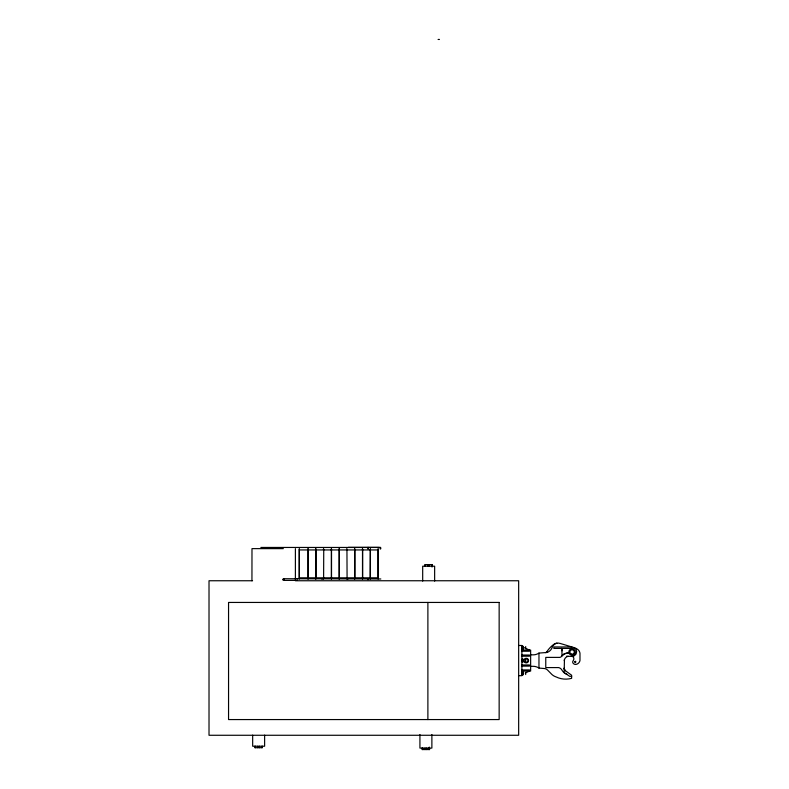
<?xml version="1.0" encoding="UTF-8"?>
<svg xmlns="http://www.w3.org/2000/svg" width="789" height="789" viewBox="0 0 789 789"><rect width="100%" height="100%" fill="white"/><g stroke="black" fill="none" stroke-linecap="round" stroke-linejoin="round"><path stroke-width="1.18" d="M564.451 659.614L564.155 672.692M367.615 579.56L368.078 578.731L368.542 579.56M561.965 650.826L562.015 650.412A4.014 3.363 -90 0 0 562.015 649.584L561.965 649.169A1.43 1.154 -90 0 0 561.59 648.666L561.512 648.597A2.012 1.548 -90 0 0 561.137 648.41A1.371 1.371 0 0 1 561.965 649.169A4.783 4.783 0 0 1 561.965 650.826L561.965 655.886M367.644 547.882L368.078 547.369L368.502 547.882M379.292 547.882C381.373 546.057 380.979 549.765 380.16 549.026M568.218 653.006L568.011 653.006A5.207 5.069 -88.8 0 0 566.827 653.124L563.869 654.17L561.847 656.034A3.56 3.56 0 0 1 559.825 657.395L545.761 657.395L545.761 667.583L558.612 667.583A5.247 5.247 0 0 1 561.936 670.088A9.596 9.596 0 0 0 563.77 672.386L565.535 673.609A12.141 11.756 -90 0 0 566.216 673.974L569.707 676.331L571.63 676.331M368.404 548.779L367.743 548.779M525.149 673.047L529.488 671.084L529.488 669.93L521.884 669.93M321.794 578.978L322.691 578.731M347.397 578.978L348.304 578.731M545.702 652.582L545.899 652.533A1.795 1.795 0 0 0 546.994 651.517A27.457 27.457 0 0 1 553.651 644.475A6.835 6.835 0 0 1 557.024 643.173M380.821 578.978L283.488 578.731L282.561 579.56L283.488 580.388L296.96 580.388M530.859 654.84L533.295 654.84A10.435 10.435 0 0 0 538.966 653.085L545.13 652.611A1.795 1.795 0 0 0 546.984 651.517M545.791 652.562L547.063 652.464M438.092 39.45L439.453 39.45M348.304 547.369L380.16 547.369M260.853 547.448L378.996 547.448M283.34 548.631L251.987 548.631L251.947 580.753M299.485 549.943L307.907 549.943L307.907 548.947M308.469 549.943L346.795 549.943L346.795 548.947M347.357 549.943L354.577 549.943L354.577 548.947M355.139 549.943L362.358 549.943L362.358 548.947M362.92 549.943L377.911 549.943M299.485 577.814L307.907 577.814L307.907 578.81M308.469 577.814L346.795 577.814L346.795 578.81M347.357 577.814L354.577 577.814L354.577 578.81M355.139 577.814L362.358 577.814L362.358 578.81M362.92 577.814L377.911 577.814M252.569 580.753L209.016 580.753L209.016 735.269L518.659 735.269L518.659 580.753L295.392 580.753M518.659 645.481L521.884 645.481L521.884 675.67L518.659 675.67M522.318 646.29L523.176 646.29L523.176 649.031L522.318 649.031M522.318 646.605L523.176 646.605M571.917 646.97L553.868 646.97L553.868 648.41L569.875 648.41A6.894 6.894 0 0 1 572.636 648.854M522.318 647.345L523.176 647.345M522.318 647.976L523.176 647.976M522.318 648.716L523.176 648.716M521.884 650.077L530.642 650.077L530.642 671.084L521.884 671.084M521.884 651.231L529.488 651.231L529.488 650.077L522.969 647.128M521.884 655.038L529.488 655.038L529.488 656.192L521.884 656.192M566.788 656.083A2.949 2.949 0 0 0 568.228 656.31L572.074 656.389A2.535 2.535 0 0 1 573.633 657.622A3.245 3.245 0 0 1 573.13 660.807A1.943 1.943 0 0 0 573.13 663.253A3.146 3.146 0 0 0 576.404 664.318A4.99 4.99 0 0 0 579.984 660.492L579.984 653.322A5.779 5.779 0 0 0 577.232 649.12A11.007 11.007 0 0 0 574.027 647.611L560.269 643.469A6.184 6.184 0 0 0 552.231 647.296A8.206 8.206 0 0 1 547.053 652.464M522.318 659.18L523.176 659.18L523.176 661.922L522.318 661.922M522.318 659.496L523.176 659.496M522.318 660.866L523.176 660.866M522.318 661.596L523.176 661.596M521.884 664.969L529.488 664.969L529.488 666.113L521.884 666.113M530.859 666.32L533.295 666.32A10.435 10.435 0 0 1 538.966 668.076L544.528 668.539A5.523 5.523 0 0 1 547.645 670.157L550.87 673.431A11.796 11.796 0 0 0 556.117 676.932A21.836 21.836 0 0 0 571.63 678.313L571.63 675.236L565.407 670.729A4.685 4.566 89.9 0 1 564.954 670.186L564.825 669.989A4.596 4.497 -90 0 1 564.155 668.234A4.655 4.645 -90 0 0 564.401 669.141L564.49 669.358M522.318 672.09L523.176 672.09L523.176 674.832L522.318 674.832M522.318 672.415L523.176 672.415M522.318 673.786L523.176 673.786M296.96 578.731L297.621 578.978M283.488 578.731L284.425 579.56M569.155 653.282L568.81 653.085A4.961 4.961 0 0 0 566.443 653.233A6.973 6.973 0 0 0 562.133 655.669M538.966 653.085L538.966 668.076M525.691 646.595L525.691 648.726M525.691 659.476L525.691 661.616M525.691 672.396L525.691 674.536M522.318 646.152L522.318 649.169M522.318 659.042L522.318 662.05M522.318 671.962L522.318 674.97M434.64 581.099L434.64 566.206L422.687 566.206L422.687 581.099M432.372 566.206L432.372 564.589L424.798 564.589L424.798 566.206M432.037 564.589L432.037 567.015M431.879 564.589L431.879 566.206M431.879 734.539L431.879 748.08L419.926 748.08L419.926 734.539M429.472 564.589L429.472 566.206M429.601 748.08L429.601 749.55L422.036 749.55L422.036 748.08M429.265 747.084L429.265 749.55M429.058 748.08L429.117 749.55M427.885 602.441L427.885 719.568M427.806 564.589L427.806 566.206M426.711 748.08L426.711 749.55M425.449 564.589L425.449 566.206M425.034 748.08L425.034 749.55M422.687 748.08L422.687 749.55M378.187 548.947L378.187 578.81M378.049 548.947L378.049 578.81M370.416 548.947L370.416 578.81M370.278 548.947L370.13 578.81M362.634 548.947L362.634 578.81M362.496 548.947L362.496 578.81M354.863 548.947L354.863 578.81M354.715 548.947L354.715 578.81M346.943 548.947L347.081 578.81M339.3 548.947L339.3 578.81M339.162 548.947L339.162 578.81M339.023 548.947L339.023 549.943M339.023 577.814L339.023 578.81M331.528 548.947L331.528 578.81M331.38 548.947L331.38 578.81M331.242 548.947L331.242 549.943M331.242 577.814L331.242 578.81M323.746 548.947L323.608 578.81M323.46 548.947L323.46 549.943M323.46 577.814L323.46 578.81M315.965 548.947L315.965 578.81M315.827 548.947L315.827 578.81M315.689 548.947L315.689 549.943M315.689 577.814L315.689 578.81M308.193 548.947L308.193 578.81M308.045 548.947L308.045 578.81M299.347 548.947L299.347 578.81M299.209 548.947L299.209 578.81M295.392 548.631L295.392 579.56M264.621 735.151L264.621 746.226L252.667 746.226L252.667 735.151M262.352 746.226L262.352 747.706L254.778 747.706L254.778 746.226M261.859 746.226L261.859 747.706M259.463 746.226L259.463 747.706M257.786 746.226L257.786 747.706M255.429 746.226L255.429 747.706M524.044 659.989A2.298 2.298 0 0 1 527.407 658.588A2.298 2.298 0 0 1 527.89 662.198A2.298 2.298 0 0 1 524.271 661.724M524.596 660.137A1.726 1.726 0 0 1 527.121 659.091A1.726 1.726 0 0 1 527.486 661.793A1.726 1.726 0 0 1 524.774 661.438M574.027 647.611A4.616 4.616 0 0 1 572.074 656.389M564.243 660.649A4.813 4.813 0 0 1 568.228 656.31M565.407 670.729A4.655 4.655 0 0 1 564.145 668.224M567.222 674.447A14.133 14.133 0 0 1 564.303 672.8M574.639 661.744C575.516 664.486 576.769 659.811 574.639 661.744M499.151 602.441L228.554 602.441L228.554 719.568L499.151 719.568L499.151 602.441M523.176 674.408L522.318 674.408L523.176 674.516M572.913 648.883L572.084 648.775A3.225 3.225 0 0 0 568.968 652.838L569.283 653.617A3.225 3.225 0 0 0 574.639 653.963A3.225 3.225 0 0 0 572.913 648.883M570.97 653.923A2.229 2.229 0 0 0 574.303 652A2.229 2.229 0 0 0 570.97 650.077A2.229 2.229 0 0 0 570.97 653.923"/></g></svg>
